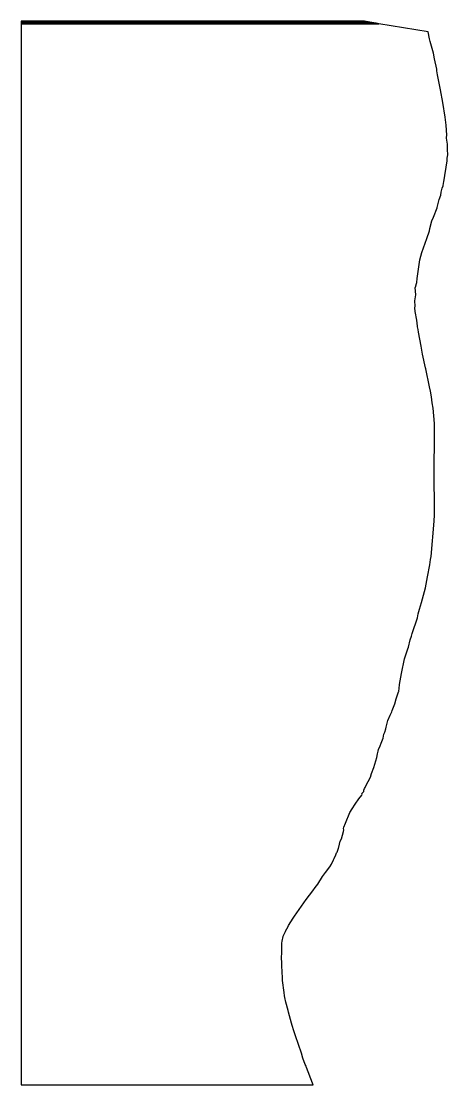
# Model space of a CAD drawing. Extents: x -56 to 17, y -92 to 91.
import ezdxf

# ---------------------------------------------------------------- set-up
doc = ezdxf.new("R2010")
doc.units = 0
doc.layers.add('5_15000', color=7, linetype='CONTINUOUS')

msp = doc.modelspace()

# ---------------------------------------------------------------- linework, layer by layer
at = {"layer": '5_15000', "color": 5}
for points in [[(-51.094, 91.318), (2.962, 91.318), (2.911, 91.327), (-56.17, 91.327), (-56.17, 91.318), (-51.094, 91.318)], [(-51.089, 91.318), (-56.17, 91.318), (-56.17, 91.30601), (3.031, 91.30601), (2.966, 91.318), (-51.089, 91.318)], [(-50.861, 91.273), (3.23, 91.273), (3.033, 91.30601), (-56.17, 91.30601), (-56.17, 91.273), (-50.861, 91.273)], [(-50.453, 91.105), (4.24, 91.105), (3.233, 91.273), (-56.17, 91.273), (-56.17, 91.105), (-50.453, 91.105)], [(4.958, 90.984), (4.245, 91.104), (-56.17, 91.104), (-56.17, 90.90501), (5.437, 90.90501), (4.958, 90.984)], [(-15.253, 90.90501), (-56.17, 90.90501), (-56.17, -92.11401), (-5.882, -92.11401), (-6.001, -91.832), (-7.024, -89.134), (-7.101, -88.911), (-7.226, -88.616), (-7.629, -87.513), (-7.91, -86.644), (-8.914, -83.67001), (-9.208, -82.82201), (-9.468, -81.894), (-9.605, -81.486), (-10.148, -79.578), (-10.186, -79.305), (-10.566, -77.899), (-10.78, -77.07401), (-10.833, -76.777), (-10.885, -76.201), (-11.159, -74.12701), (-11.166, -73.674), (-11.288, -71.632), (-11.281, -71.153), (-11.306, -70.177), (-11.289, -69.37701), (-11.297, -68.555), (-11.262, -68.122), (-11.25, -67.706), (-11.214, -67.325), (-11.044, -66.52901), (-11.031, -66.472), (-10.657, -65.663), (-10.639, -65.60201), (-10.209, -64.816), (-10.141, -64.662), (-9.323, -63.379), (-9.064, -63.045), (-7.457, -60.765), (-7.06, -60.143), (-6.49, -59.422), (-5.93, -58.685), (-5.519, -58.092), (-5.051, -57.49), (-4.255, -56.196), (-3.725, -55.509), (-2.984, -54.526), (-2.714, -54.073), (-2.358, -53.296), (-2.255, -53.111), (-1.954, -52.481), (-1.843, -52.138), (-1.795, -52.027), (-1.762, -51.978), (-1.515, -51.334), (-1.5, -51.227), (-1.459, -51.13), (-1.225, -50.1), (-0.972, -49.678), (-0.624, -48.433), (-0.616, -48.123), (-0.63, -47.902), (-0.607, -47.664), (-0.322, -46.969), (0.436, -45.177), (0.855, -44.534), (1.347, -43.722), (1.991, -42.803), (2.517, -42.144), (2.557, -42.012), (2.539, -41.906), (2.834, -41.522), (2.865, -41.292), (2.999, -41.016), (3.094, -40.858), (3.215, -40.577), (3.982, -39.086), (4.204, -38.438), (4.606, -37.391), (4.768, -36.832), (5.081, -35.679), (5.224, -35.04), (5.293, -34.8), (5.325, -34.593), (5.41, -34.273), (5.646, -33.638), (5.846, -33.187), (6.182, -32.318), (6.323, -31.618), (6.361, -31.515), (6.491, -31.288), (6.651, -30.715), (6.693, -30.418), (7.005, -29.27), (7.418, -28.342), (7.663, -27.811), (7.685, -27.78), (7.753, -27.571), (8.184, -26.395), (8.44, -25.525), (8.841, -24.357), (8.863, -24.272), (9.007, -23.143), (9.003, -23.083), (9.341, -21.197), (9.86, -18.651), (10.445, -16.951), (10.542, -16.638), (10.832, -15.386), (11.049, -14.762), (11.179, -14.285), (12.092, -11.556), (12.234, -10.908), (12.458, -10.099), (12.765, -8.911), (13.477, -6.378), (13.848, -4.525), (14.246, -2.442), (14.352, -1.535), (14.448, -0.978), (14.97, 5.078), (15.011, 6.191), (14.966, 14.154), (15.023, 19.323), (15.015, 21.566), (15.007, 21.972), (14.792, 24.6), (14.626, 25.502), (14.516, 26.539), (14.319, 27.51), (14.193, 28.277), (13.529, 31.364), (13.487, 31.53), (12.993, 33.926), (12.749, 35.305), (12.294, 37.704), (12.204, 38.147), (12.103, 38.592), (12.105, 38.754), (12.006, 39.752), (11.687, 41.238), (11.647, 41.873), (11.69, 42.19), (11.619, 43.081), (11.81, 44.117), (11.73, 45.388), (11.74, 45.444), (11.921, 46.091), (11.981, 46.243), (12.058, 46.956), (12.466, 49.802), (12.532, 50.18), (12.873, 51.413), (13.705, 53.846), (14.144, 55.196), (14.252, 55.562), (14.6, 56.912), (14.879, 57.533), (15.501, 59.167), (15.498, 59.206), (15.821, 60.57), (16.118, 61.346), (16.203, 61.822), (16.362, 62.538), (16.501, 62.968), (16.587, 63.412), (16.613, 63.616), (17.199, 67.229), (17.232, 67.72401), (17.309, 68.269), (17.269, 69.23), (17.264, 70.10201), (17.104, 71.181), (17.097, 71.27), (17.145, 71.69801), (17.018, 73.387), (16.854, 74.763), (16.446, 77.319), (16.039, 79.48), (15.97, 80.07001), (15.551, 82.097), (15.452, 82.76701), (15.434, 83.093), (15.041, 84.867), (14.837, 85.83601), (14.289, 87.846), (14.174, 88.316), (13.918, 89.48901), (5.438, 90.90501), (-15.253, 90.90501)]]:
    msp.add_lwpolyline(points, dxfattribs=at)

doc.saveas('drawing.dxf')
